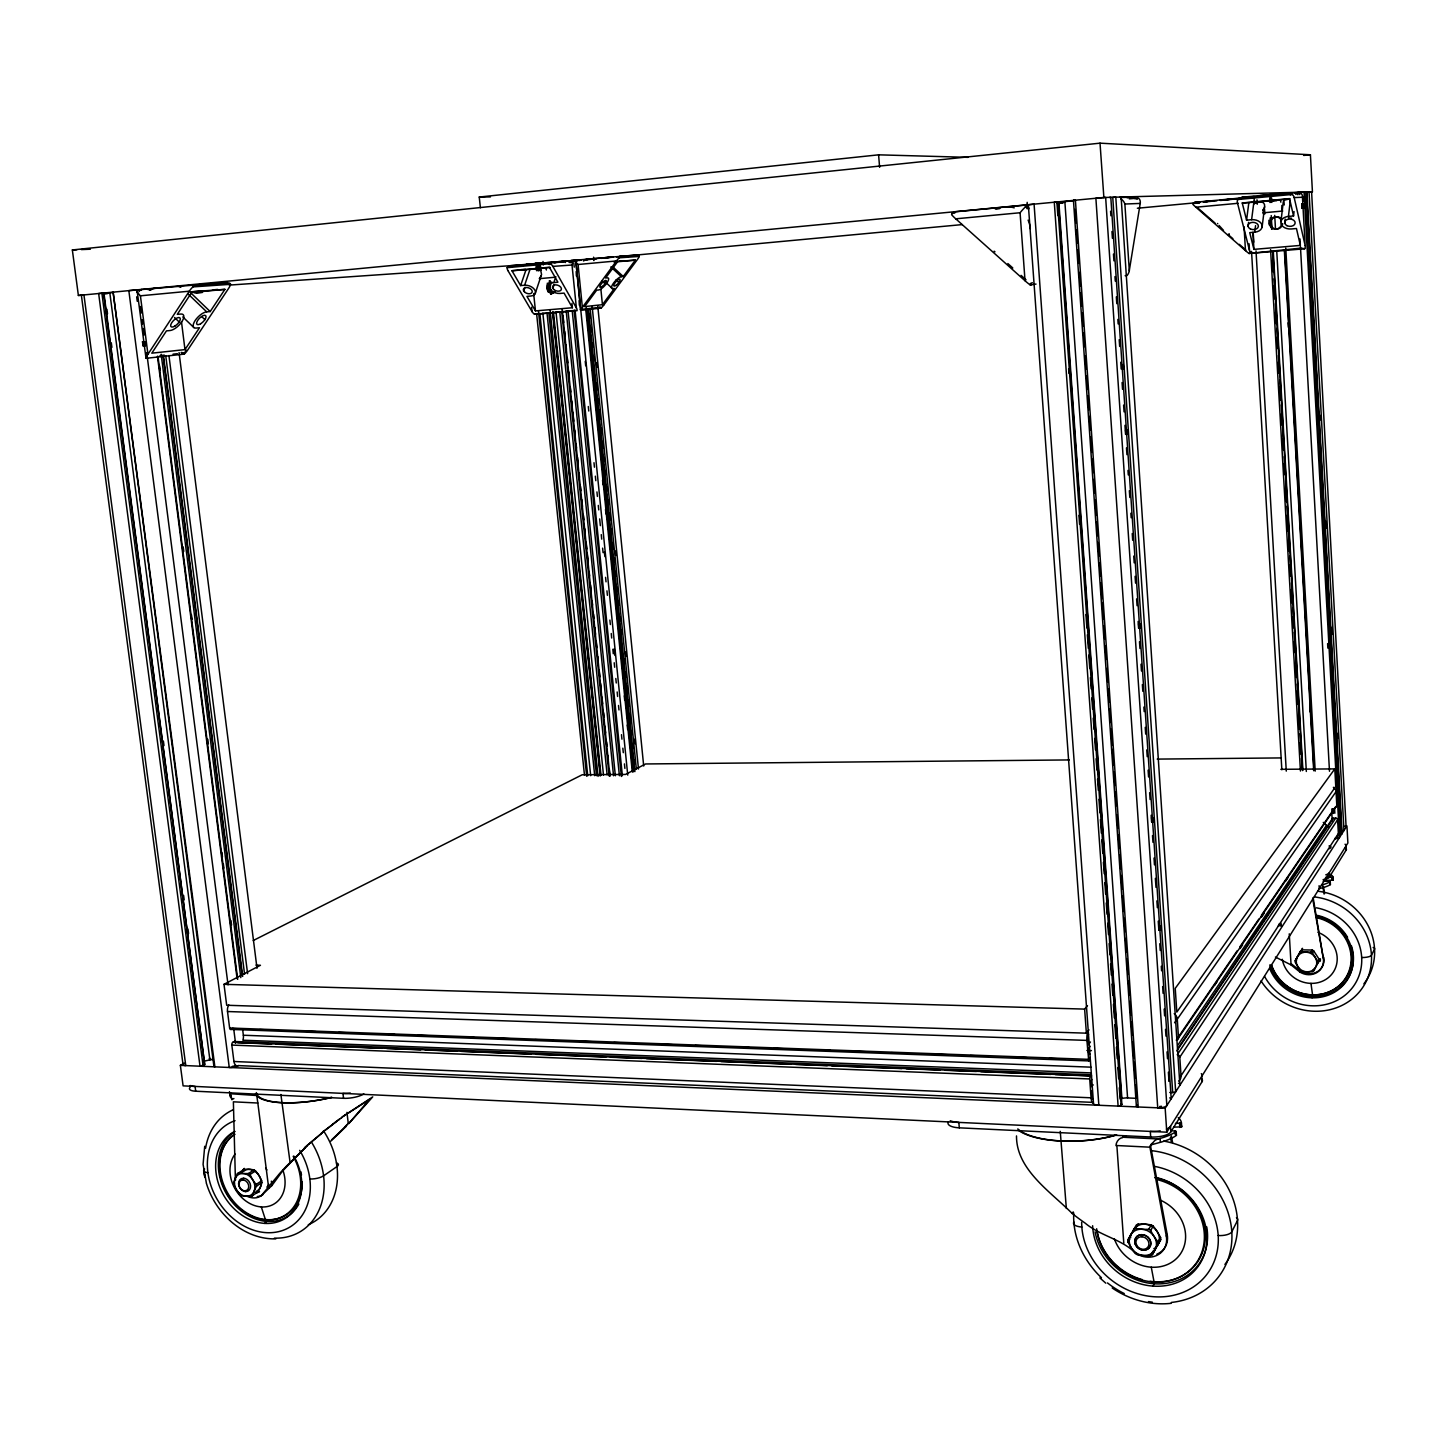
<?xml version="1.0" encoding="UTF-8"?>
<svg xmlns="http://www.w3.org/2000/svg" width="1447" height="1447" viewBox="0 0 1447 1447"><rect width="100%" height="100%" fill="white"/><g stroke="black" fill="none" stroke-linecap="round" stroke-linejoin="round"><path stroke-width="1.5" d="M1179.757 1122.691A48.529 17.02 -2.4 0 1 1181.693 1126.779L1181.439 1122.944A48.547 16.948 -2.4 0 0 1178.22 1117.59M1120.756 1103.591L1121.877 1104.332L1058.39 201.929L1057.486 201.947L1121.172 1105.363L1118.115 1106.105L1054.284 202.218L1057.377 201.947M1290.001 198.872L1283.869 200.211L1284.231 204.968M1293.546 215.947L1289.53 198.601L1242.249 202.996L1246.572 220.161L1251.619 219.709A8.989 6.276 3.8 0 1 1262.037 225.171A8.989 6.276 3.8 0 1 1254.73 232.189L1249.72 232.641L1253.934 249.372L1300.347 245.411L1296.458 228.517L1291.375 228.97A9.08 6.331 2.8 0 1 1280.975 223.471A9.08 6.331 2.8 0 1 1288.445 216.399L1293.546 215.947L1294.052 211.551M1288.445 216.399L1290.236 201.024M1280.957 221.518L1283.29 201.748M1284.737 223.164L1285.207 219.076M1141.99 1236.751L1142.244 1234.707M1262.091 227.143L1264.624 206.776C1265.257 200.88 1259.523 201.477 1254.332 202.182M1254.73 232.189L1255.562 225.642M1248.056 226.419L1248.58 222.368M1251.619 219.709L1253.844 202.236L1242.249 202.996M1246.572 220.161L1248.833 202.689M1125.151 275.69L1127.05 275.509A12.734 8.791 -19.5 0 0 1129.257 270.824L1140.218 203.43A12.517 8.429 -19.3 0 0 1139.458 199.18A6.946 6.656 -73.2 0 0 1138.029 198.04L1129.275 198.872M1264.606 206.867L1263.104 210.412M204.714 1146.295L203.086 1164.347L206.378 1183.176M1181.421 1123.035L1175.434 1123.397M246.316 1195.783A18.305 14.579 59.1 0 0 261.31 1195.656L271.909 1185.545L281.948 1171.817A90.835 8.989 -41 0 1 288.496 1164.799L305.172 1147.742M1137.179 1104.857L1136.311 1106.34L1138.228 1106.991L1075.41 200.192L1073.475 200.41L1074.506 200.283M535.119 293.777L541.558 274.496L539.84 265.995M553.857 282.581L557.909 282.219L549.39 267.243L511.931 270.716L520.631 285.584L524.628 285.222A7.995 4.992 20.1 0 1 534.829 289.997A7.995 4.992 20.1 0 1 530.94 296.02L526.943 296.382L535.462 310.906L572.397 307.741L564.077 293.108L560.043 293.452A8.031 5.046 19.7 0 1 549.86 288.658A8.031 5.046 19.7 0 1 553.857 282.581L555.829 276.594M552.844 288.405L554.074 284.697M243.15 1179.956L243.729 1178.22M261.31 1195.656L279.705 1173.427A97.003 9.586 -41 0 1 286.524 1166.101L305.805 1147.145M520.631 285.584L526.039 269.685L536.041 268.925L540.31 270.354M524.628 285.222L530.018 269.323M523.724 290.992L524.972 287.302M541.323 275.455L539.297 278.674L553.731 277.354M1091.743 1090.712L1091.979 1096.537A3.78 0.959 -88.9 0 0 1093.172 1098.834M1091.038 1081.09L1091.581 1086.607L1092.991 1085.105A7.561 1.917 -89 0 0 1093.172 1084.834M1016.499 1135.913C1016.228 1169.538 1050.54 1191.659 1072.173 1213.472A108.688 46.72 41.4 0 0 1085.069 1223.059C1100.389 1236.009 1121.515 1239.03 1135.624 1253.138A21.795 18.992 37.4 0 0 1157.926 1254.838A21.795 18.992 37.4 0 0 1166.3 1236.1L1167.204 1234.508L1150.492 1145.698A14.289 12.643 37.1 0 1 1151.414 1144.143M1151.957 1143.437L1151.143 1144.722L1154.652 1140.688A11.685 9.333 -67.5 0 1 1158.179 1138.97L1160.114 1138.427A48.547 16.948 -2.4 0 0 1176.176 1131.464L1171.021 1130.487M1312.067 997.815L1312.646 996.422M1181.693 1126.869L1173.68 1127.141M1153.096 1286.112L1154.163 1283.742M1132.042 1232.41L1136.311 1225.048A15.808 13.783 37.4 0 1 1138.102 1224.126A28.126 11.033 -2 0 1 1144.884 1224.18A28.126 11.033 -2 0 1 1151.269 1224.94A15.808 13.783 37.4 0 1 1153.205 1226.097A28.976 11.033 62.5 0 1 1157.112 1231.451A28.976 11.033 62.5 0 1 1160.566 1237.529A15.808 13.783 37.4 0 1 1160.729 1239.609L1152.337 1254.676A15.881 13.837 37.5 0 1 1150.528 1255.598A27.656 10.943 -1.9 0 1 1143.709 1255.526A27.656 10.943 -1.9 0 1 1137.342 1254.712A15.881 13.837 37.5 0 1 1135.389 1253.554A28.379 10.907 62.5 0 1 1131.5 1248.2A28.379 10.907 62.5 0 1 1128.045 1242.123A15.881 13.837 37.5 0 1 1127.882 1240.043L1131.861 1232.754M1295.192 960.79L1300.889 950.607A11.648 10.672 30.4 0 1 1302.246 949.847L1312.212 950.046A11.648 10.672 30.4 0 1 1313.659 950.842L1319.121 959.234A11.648 10.672 30.4 0 1 1319.212 960.79L1313.514 971.009A11.666 10.69 30.4 0 1 1312.158 971.751A20.656 5.897 -1.6 0 1 1307.057 971.841A20.656 5.897 -1.6 0 1 1302.191 971.534A11.666 10.69 30.4 0 1 1300.744 970.72A20.656 6.041 59.6 0 1 1297.887 966.741A20.656 6.041 59.7 0 1 1295.282 962.345A11.666 10.69 30.4 0 1 1295.192 960.79L1300.889 950.607M1149.822 1146.675L1166.3 1236.1M1152.337 1254.676L1155.231 1249.394M1160.729 1239.609L1157.817 1244.872M1130.957 1234.852L1131.771 1233.369M1127.882 1240.043L1130.74 1235.232M1275.404 957.046L1291.068 964.914L1299.949 972.077A16.044 14.705 30.4 0 0 1316.788 972.619A16.044 14.705 30.4 0 0 1323.3 958.24L1313.153 897.719M1158.197 1244.058A15.881 13.837 37.5 0 0 1158.052 1241.96L1160.584 1237.529M1319.212 960.79L1318.036 962.834A11.666 10.69 30.4 0 0 1317.964 961.26L1319.121 959.234M1150.528 1255.598L1153.078 1251.112A15.808 13.783 37.4 0 0 1154.869 1250.208M1313.514 971.009L1314.69 968.947A11.648 10.672 30.4 0 1 1313.333 969.689M1158.052 1241.96A28.506 10.708 62.3 0 1 1154.145 1236.588A28.506 10.708 62.3 0 1 1150.672 1230.475L1153.205 1226.097M1317.964 961.26A20.728 5.915 59.6 0 1 1315.106 957.263A20.728 5.915 59.6 0 1 1312.483 952.868L1313.659 950.842M1133.688 1229.425A15.881 13.837 37.5 0 1 1135.479 1228.503A27.692 10.69 -2 0 0 1141.882 1229.263A27.692 10.69 -2 0 0 1148.719 1229.299L1151.269 1224.94M1299.695 952.614A11.666 10.69 30.4 0 1 1301.052 951.855A20.674 5.752 -1.7 0 0 1305.918 952.144A20.674 5.752 -1.7 0 0 1311.018 952.054L1312.212 950.046M1299.949 972.077L1300.455 971.19L1291.827 964.227M1135.479 1228.503L1138.102 1224.126M1301.052 951.855L1302.246 949.847M1128.027 1242.123L1129.8 1239.175M193.681 285.33L193.464 285.674A6.294 3.599 81.4 0 0 192.903 286.886A11.196 4.757 -44.9 0 0 189.322 291.173L147.938 354.28A11.088 4.612 -44.1 0 0 146.02 358.331L137.158 290.901A8.935 8.103 37.1 0 1 141.064 289.744L141.462 289.545A3.455 2.84 78.7 0 0 139.238 291.498M948.418 1121.841A16.17 5.607 -4 0 0 959.289 1127.828L1150.691 1136.998A16.767 5.897 -2.2 0 0 1170.858 1131.861L1202.095 1081.632L1201.752 1076.333A15.935 5.245 -2.1 0 0 1201.317 1073.638M1323.083 879.649A12.444 3.129 -2 0 0 1329.268 877.208L1346.289 849.859L1346.072 845.862A11.974 2.858 -2.1 0 0 1345.023 844.234M1166.788 1132.187L1347.881 842.986L1346.94 825.93L1165.161 1108.149L1166.788 1132.187L183.1 1085.865L180.369 1065.354L184.312 1063.147M1150.492 1145.698L1149.569 1147.164L1116.867 1145.536L1123.794 1243.154M1178.708 1081.126A7.524 6.747 36.9 0 0 1181.023 1075.754L1338.366 833.581L1337.607 819.816A1.827 1.718 27.2 0 0 1335.708 818.08L1332.434 818.586L1177.532 1048.985M1055.388 1074.578L1091.526 1075.989L1091.128 1074.651L1089.663 1078.268L1091.056 1097.803A7.579 1.917 -88.9 0 0 1093.426 1102.397A7.506 2.55 -2.8 0 0 1098.852 1105.273L1034.08 204.154L1028.329 204.787L1093.426 1102.397L238.429 1065.589A6.674 1.881 -9.3 0 1 229.259 1067.488L128.837 290.63L138.623 289.816M184.981 349.613L199.469 327.745L195.978 328.071A10.654 4.413 -44.8 0 1 195.146 320.529A10.654 4.413 -44.8 0 1 206.704 311.847L210.195 311.557L224.9 289.364L192.162 291.697L177.294 314.343L180.911 314.035A10.834 4.558 -44.5 0 1 181.834 321.722A10.834 4.558 -44.5 0 1 170.077 330.531L166.459 330.875L151.808 353.177L184.981 349.613L181.472 321.704M1181.023 1075.754L1179.793 1057.178L1337.607 819.816M1072.173 1213.472L1073.222 1211.899M1335.708 818.08L1177.225 1054.754A2.514 2.261 36.8 0 1 1179.793 1057.178M1176.827 1050.92L1333.537 818.08M1177.641 1045.439L1326.501 825.351L1323.263 822.384M1214.485 985.461L1217.017 981.753M1261.314 916.711L1263.846 912.985M1285.352 881.404L1287.884 877.678M1240.097 948.581L1242.629 944.873M1261.549 917.036L1264.081 913.328M1177.514 1038.277L1237.239 950.715M1239.79 946.989L1258.854 919.044M1261.386 915.318L1335.111 807.263A1.827 1.718 27 0 0 1336.811 805.509L1336.051 791.69A5.499 5.173 27.1 0 0 1333.356 787.313M1176.248 1040.14A2.514 2.261 36.9 0 0 1178.509 1037.861L1336.811 805.509M1121.172 1105.363L1121.877 1104.332M1174.566 1022.776L1177.134 1019.086M1178.509 1037.861L1177.279 1019.194L1336.051 791.69M1334.803 768.9L1175.235 988.373L1176.809 1012.086L1335.762 786.445L1334.803 768.9L1280.794 769.316M603.779 305.028A7.977 2.424 -47.6 0 1 601.156 308.084L580.573 310.345A8.085 2.478 -47.5 0 1 582.381 307.343L616.476 260.948A8.157 2.532 -48 0 1 619.189 257.801A4.576 1.917 84.1 0 1 619.479 256.933L638.869 255.631A4.504 1.863 84.2 0 1 639.303 256.426A8.067 2.46 -48.1 0 1 637.458 259.465L603.797 305.028M612.515 288.658A7.814 2.388 -47.8 0 1 613.618 282.961A7.814 2.388 -47.8 0 1 621.36 276.666L623.241 276.504L635.342 260.116L617.851 261.364L605.624 278.005L607.541 277.842A7.904 2.442 -47.8 0 1 606.474 283.612A7.904 2.442 -47.8 0 1 598.624 289.979L596.67 290.16L584.588 306.601L602.422 304.684L614.396 288.478L612.515 288.658L605.027 281.713M1091.074 1081.036L1091.78 1079.462M570.353 262.667L572.035 261.997A7.995 5.101 -29.2 0 1 572.017 265.018L576.376 307.904A8.157 5.101 19.2 0 1 577.046 310.689L534.522 314.288A8.139 5.046 19.7 0 1 532.098 311.684L507.915 270.571M1088.253 1030.807A7.579 1.935 -89.2 0 0 1086.896 1040.393L1088.759 1061.013L1090.188 1057.54M1090.188 1046.253C1088.108 1047.465 1087.8 1055.026 1089.935 1054.031M1088.433 1044.589L1090.459 1041.985M255.974 965.149L260.442 965.276L223.996 984.322L226.691 1005.249L1086.371 1033.176L1088.994 1029.866M1086.371 1033.176L1084.635 1009.102L1087.475 1005.629M331.58 1139.856L336.192 1135.497A93.784 9.442 -40.9 0 0 344.603 1127.303L348.655 1122.962M345.29 1126.562L347.171 1124.554M348.637 1123.704L369.473 1099.503L346.104 1114.407M349.541 1122.727L372.729 1096.88L345.526 1114.823M232.877 1028.365L231.14 1029.414A2.189 1.248 -85 0 1 229.621 1028.003L227.505 1011.525A6.584 3.762 -85.3 0 1 228.789 1004.869M330.567 1141.321L337.766 1134.52A100.368 10.111 -40.9 0 0 346.412 1126.092L344.603 1127.303M304.376 1147.923L307.09 1145.952M305.064 1147.308L321.361 1133.58M306.438 1146.042L322.753 1132.422M1299.062 194.64L1300.69 193.193L1301.757 194.187A9.405 6.367 -16.2 0 1 1302.463 197.28L1305.158 245.556L1294.179 197.588A9.424 6.638 2.7 0 0 1292.298 194.423A5.282 5.101 -55 0 0 1291.212 193.572L1238.668 198.474A5.227 5.046 -60.9 0 0 1237.728 199.523A9.333 6.584 3.8 0 0 1237.456 202.851L1249.466 250.313A9.152 6.313 3.8 0 0 1251.348 253.315L1304.742 248.757A9.225 6.367 2.8 0 0 1305.122 245.556M204.714 1064.63L103.931 293.126L98.649 293.524L200.012 1066.204L204.714 1064.63L103.569 293.126M1026.285 206.125L1024.44 207.843A13.113 2.605 -49 0 0 1020.099 212.745L955.744 218.823A12.697 2.587 39.1 0 1 951.62 214.699A7.126 2.116 85.4 0 1 951.963 213.378M264.53 1223.402L266.809 1221.431M320.89 1133.562L323.441 1131.843M322.374 1132.35L333.443 1123.903M323.115 1131.735L335.288 1122.492M1151.505 1144.74L1160.385 1142.316A48.529 17.02 -2.4 0 0 1176.447 1135.352L1175.561 1134.575M1329.992 874.241A36.32 9.17 -2.1 0 1 1333.085 877.045L1333.103 880.12L1324.475 880.463M1333.013 877.189L1327.622 877.388M333.208 1123.758L335.885 1122.022M335.161 1122.257L337.115 1121.099M335.813 1121.769L338.96 1119.707M337.115 1120.774L339.557 1119.255M339.068 1119.309L340.172 1118.784M340.769 1118.332L342.939 1116.415M341.383 1117.898L343.59 1115.944M343.771 1116.125L344.856 1115.022M344.35 1115.691L345.489 1114.552M1319.103 885.691L1319.266 888.603A36.32 9.207 -2.1 0 0 1330.39 884.605L1329.287 881.295L1323.173 881.241M244.163 1169.321L237.417 1173.716A24.708 7.542 -55.5 0 0 235.119 1178.636A24.708 7.542 -55.5 0 0 233.763 1182.959A13.33 10.599 59.1 0 0 233.98 1184.767A23.731 15.935 59.4 0 0 236.603 1190.013A23.731 15.935 59.3 0 0 240.13 1194.625A13.33 10.599 59.1 0 0 241.631 1195.638A24.418 8.013 -10 0 0 246.099 1196.253A24.418 8.013 -10 0 0 251.489 1196.271L258.181 1191.822A25.178 7.542 -55.5 0 0 260.478 1186.902A25.178 7.542 -55.5 0 0 261.871 1182.597A13.276 10.581 59.1 0 0 261.654 1180.788A24.147 16.279 59.4 0 0 259.031 1175.561A24.147 16.279 59.4 0 0 255.504 1170.93A13.276 10.581 59.1 0 0 254.003 1169.936A24.852 8.013 -10.1 0 0 249.535 1169.339A24.852 8.013 -10.1 0 0 244.163 1169.339A13.276 10.581 59.1 0 0 242.897 1170.135M252.773 1195.457A24.762 7.362 -55.7 0 1 254.147 1191.152A24.762 7.362 -55.7 0 1 256.463 1186.214A13.33 10.599 59.1 0 0 256.228 1184.406L261.654 1180.788M256.463 1186.214L261.889 1182.579M286.524 1166.101L288.496 1164.799M237.417 1173.716A13.33 10.599 59.1 0 1 238.683 1172.902A24.454 7.814 -9.9 0 0 243.15 1173.499A24.454 7.814 -9.9 0 0 248.54 1173.499A13.33 10.599 59.1 0 1 250.06 1174.494L255.504 1170.912M1154.019 1281.662L1151.269 1267.192M248.54 1173.517L254.003 1169.936M232.605 1028.582L237.127 1028.745M233.926 1098.526L231.882 1099.575L229.983 1093.697A42.994 12.553 -9.2 0 1 229.458 1091.653M238.429 1065.589A6.584 3.726 -84.5 0 1 233.944 1061.501L231.827 1045.078A2.207 1.248 -84.7 0 1 232.786 1042.31L234.649 1041.388L235.463 1042.582M253.225 940.532L582.219 774.76L625.538 774.434L645.561 763.962L1069.315 759.928M1336.124 837.849L1337.1 836.475M1199.328 203.123L1192.997 203.394A5.01 1.049 86.4 0 0 1192.853 204.316A8.917 1.284 39.9 0 0 1195.909 207.21L1245.469 250.62A8.971 1.302 40.1 0 0 1248.996 253.478L1301.088 248.106L1304.742 248.757M1337.571 835.661L1338.24 834.72M1121.118 197.045L1119.978 197.208M1312.556 994.867L1310.964 983.381M1253.03 253.098L1251.366 253.315M183.064 1064.811L81.376 295.206L83.944 294.935L185.759 1065.589A6.656 1.845 -9.5 0 1 183.552 1063.635M266.574 1219.64L265.506 1219.875L261.31 1206.925M204.081 1061.121L209.905 1059.928A6.638 1.845 -9.4 0 1 213.396 1059.475M551.416 262.63L562.015 261.817M1058.354 201.947L1057.07 202.074M148.86 289.183L149.783 289.074M955.744 218.823L1025.037 280.772A12.752 2.623 39.6 0 0 1030.101 284.86L1036.034 284.082M1254.006 197.118L1255.327 196.973M587.464 259.465L585.529 259.574M1062.858 202.254L1061.501 202.598L1062.84 202.598M554.997 262.649L556.697 262.269M1062.677 202.273L1057.088 203.032M541.956 263.535C540.129 263.3 545.049 263.245 540.237 263.643M590.882 259.266L589.924 259.357M1281.499 194.169L1282.548 194.061M145.912 358.331L184.294 354.099A10.889 4.468 -44.4 0 0 187.73 349.975L228.59 288.405A10.997 4.594 -45.2 0 0 230.579 284.299M1253.283 196.991L1248.327 197.317L1254.169 196.846M159.948 355.6L164.307 355.112M173.043 354.171L177.402 353.683M598.136 307.542L580.518 309.477L576.033 262.721A2.532 2.243 82.6 0 1 578.004 259.99L636.951 254.943M554.744 262.54L553.731 262.63M1270.412 195.598L1266.089 196.069M480.404 207.771L479.246 197.045L878.6 154.829L967.953 157.343M557.963 262.269L564.095 261.491M571.945 260.641L567.785 261.093L572.343 260.804L571.149 260.966M1300.654 192.56L1304.036 192.107L1339.488 837.506A5.481 1.284 -2.1 0 1 1334.749 838.754M1310.186 192.089L1311.597 191.908L1346.126 827.196A5.39 1.248 -2.1 0 0 1344.788 826.201M72.35 249.951L1100.027 143.163L1310.421 154.775L1312.429 191.89L1103.681 197.497L78.373 295.459L72.35 249.951L76.854 249.77M104.889 293.596L107.838 293.325M1273.812 194.621L1276.272 194.332L1272.257 194.64M1268.368 195.381L1269.743 195.309L1261.386 196.069M1285.641 193.97L1283.399 194.187M1303.675 155.444L1310.421 154.775M1109.27 197.497L1110.808 197.317L1171.202 1098.779L1169.737 1097.857M1031.747 284.697L1030.101 284.86M996.042 208.296L997.218 208.187M1059.095 202.996L1057.377 202.996M536.982 263.426L534.685 263.661L543.421 262.866M537.904 263.824L539.604 263.752M572.813 260.767L580.898 259.899M577.841 260.134L577.841 260.134A6.367 5.571 57.9 0 0 575.164 260.912L575.562 261.69A8.085 2.442 36.9 0 0 578.077 264.512L582.363 307.343M610.091 257.277L612.153 257.06L601.391 258L606.781 257.584M1250.081 253.37L1248.978 253.478M141.046 289.581L226.654 282.328M954.333 211.877L1024.783 205.167A4.015 3.816 -82.3 0 1 1028.871 208.802L1028.654 208.802M1073.692 200.789L1058.86 202.164L1121.895 1098.472A7.524 2.55 -2.6 0 1 1127.575 1097.947L1135.985 1098.309M178.759 286.307L181.834 286.036M193.771 285.457L198.149 285.041M209.11 283.992L220.071 282.943M995.319 209.019L999.75 208.603M1057.124 203.249L1063.69 202.616M1127.104 197.787L1133.779 197.136L1121.081 197.497M543.367 262.956L526.401 264.258M557.24 261.889L558.56 261.817M574.857 260.333L571.601 260.569M576.702 260.569L577.697 260.514M591.19 259.266L593.559 259.013L583.467 259.773M609.784 257.313L607.179 257.548M1268.621 195.11L1263.737 195.472L1266.143 195.327M1223.674 199.813C1209.981 201.26 1240.821 198.167 1226.947 199.632M600.053 308.175L601.156 308.066M182.684 354.262L184.294 354.099M997.815 208.115L999.696 207.952M137.158 290.901L137.555 292.204A11.612 4.504 32.6 0 0 140.431 295.803L189.304 291.191M193.663 291.697L202.399 290.865M213.306 289.852L217.665 289.436M224.9 289.364L190.479 292.601L210.195 311.557M196.105 292.927L202.562 292.33L194.205 292.837M510.52 265.687L568.454 260.804A6.367 5.969 46.3 0 1 571.456 261.401M1288.336 192.885L1241.743 197.244L1252.704 197.461M1298.194 192.632L1290.163 192.831M543.728 263.173L526.798 264.566A15.139 6.873 83.7 0 1 528.879 265.09M546.839 262.685L574.821 260.333M1241.707 197.932L1194.462 202.345L1200.069 202.128M1254.169 196.521L1249.683 196.937A16.966 3.201 86.7 0 1 1250.678 197.66M1258.655 196.105L1269.869 195.056M1274.355 194.64L1285.931 193.808M1296.982 192.668L1301.558 192.397L1294.54 192.74A17.093 2.93 86.8 0 1 1295.915 194.404M562.557 261.563L550.963 262.63M572.487 260.786L577.009 260.171M578.999 260.062L580.772 259.899L572.596 260.822M622.12 256.047L619.877 256.246L626.479 255.757M1226.513 199.668L1225.193 199.795M554.744 262.649L563.588 261.817M571.692 261.093L580.681 260.225L579.107 260.388M585.167 259.827L596.381 258.778M600.867 258.362L612.949 257.186M616.585 256.897L962.273 224.592M1137.36 208.241L1200.196 202.363M1204.7 201.947L1216.927 200.753M1220.4 200.482L1232.229 199.324M1236.118 199.017L1240.983 198.51M1251.836 197.552L1256.322 197.136M507.951 270.571A8.302 5.227 20.6 0 1 507.155 267.695L550.385 263.661A8.338 5.282 20.1 0 1 552.863 266.393L576.376 307.904M1237.728 199.523L1292.28 194.441M537.868 268.455L535.119 268.744L540.527 268.31M543.222 268.075L546.025 267.767L538.591 268.4M1268.947 200.681L1264.135 201.187L1270.303 200.663M1271.66 200.536L1276.598 200.048L1270.321 200.554M534.522 314.288L575.707 310.49M1264.714 195.761L1266.288 195.634M1267.644 195.454L1269.525 195.019M1283.344 194.043L1281.662 194.187M1297.959 192.614L1299.044 192.523M1252.541 197.045L1251.944 197.154A7.145 4.395 -77.1 0 0 1250.136 197.932M1279.257 194.621L1284.737 194.169L1280.486 194.621M560.55 261.798L561.78 261.979M1269.399 200.645L1271.226 200.59M578.058 264.512L616.476 260.948M1195.891 207.21L1238.198 203.285M533.726 268.979L550.276 267.46M613.618 261.762L617.851 261.364M619.642 261.111L624.109 260.695M1258.076 201.857L1286.709 199.198M616.585 261.853L635.342 260.116M1268.983 201.422L1276.67 200.717M1253.952 203.159L1257.66 202.815L1255.526 202.906M181.779 354.28L183.407 354.117A10.834 6.475 -34.6 0 0 186.211 350.029M113.499 292.475L102.936 293.434M1298.737 192.578L1301.703 192.288M561.255 261.744L565.072 261.202M563.136 261.654L564.276 261.256M542.498 268.129L541.323 268.238M1263.014 212.836L1282.747 211.027M998.973 208.278L995.988 208.549M1299.008 192.56L1301.884 192.361M571.402 260.569L569.521 260.84M1269.544 223.561L1270.575 223.471M546.767 288.098L549.01 287.899M1268.169 195.146L1265.818 195.689M571.348 260.587L572.976 260.46M579.578 260.243L581.007 260.116M148.028 289.635L152.116 289.291M181.689 286.235L178.65 286.488M535.372 264.023L542.48 263.589M574.604 260.623L573.537 260.713M1267.445 195.689L1269.562 195.526M559.971 261.925L558.307 262.034L560.098 262.124M586.397 259.538L587.428 259.411M1056.889 202.435L1063.455 202.11M1103.88 197.552L1095.885 198.239L1157.727 1107.841A7.597 2.587 -2.3 0 0 1166.843 1105.562L1105.653 197.443L1103.88 197.552L1100.027 143.163M192.144 292.222L200.844 291.589M552.881 266.393L572.035 265.018M521.065 269.612L525.442 269.305M511.931 270.716L526.039 269.685M1171.22 1303.313C1150.492 1305.7 1129.311 1299.659 1112.182 1287.975M569.322 260.84L562.431 261.22A15.23 6.71 83.9 0 1 565.488 262.522M151.447 289.563L149.638 289.671M192.903 286.886L230.561 284.317A6.168 3.455 81.6 0 0 229.747 283.232L193.464 285.674M535.679 263.39L536.837 263.3M619.189 257.801L639.303 256.426M538.429 263.68L540.871 263.499M78.373 295.459L82.877 295.152M103.153 293.759L107.657 293.452M229.331 285.095L529.891 264.349M595.495 258.814L595.278 258.832A2.496 2.207 82.8 0 0 593.74 259.773M81.376 249.589L90.383 249.21M1120.864 198.908L1122.094 199.795A12.716 8.971 7.5 0 1 1124.844 204.027L1140.218 203.43M1294.179 197.588L1302.499 197.262M1205.64 201.495L1207.974 201.404L1202.945 201.748L1205.279 201.658M1240.459 198.546L1231.885 198.854A16.93 16.351 -62.2 0 1 1237.963 199.451M1260.066 195.58L1271.786 194.495M1073.457 200.428L1136.365 1106.014M479.246 197.045L490.461 196.901M1157.22 759.096L1281.174 757.921M1341.912 830.976L1343.974 830.542L1309.047 191.981L1306.912 192.162L1341.912 830.976L1339.759 830.976M1331.692 877.425L1331.945 880.319M1329.287 881.295L1330.245 881.476M275.816 1238.885C243.403 1239.573 215.458 1213.454 206.487 1183.556M1172.685 1092.594L1175.669 1091.852L1115.8 197.172L1112.761 197.425L1172.685 1092.594L1169.755 1092.467M223.996 984.322L1084.635 1009.102M1179.468 1123.577L1179.848 1127.43M227.505 1011.525L1086.896 1040.393M1086.914 1050.45L1091.418 1050.612M229.621 1028.003L1088.271 1059.331M259.682 1029.577L277.734 1030.246M298.028 1030.987L316.079 1031.639M338.634 1032.471L356.685 1033.122M376.98 1033.863L395.031 1034.533M417.586 1035.347L435.637 1036.016M455.932 1036.757L473.983 1037.409M496.538 1038.241L514.589 1038.892M534.884 1039.633L552.935 1040.303M575.49 1041.135L593.541 1041.786M613.835 1042.527L631.887 1043.197M654.442 1044.011L672.493 1044.68M695.048 1045.494L710.839 1046.072M733.394 1046.904L749.184 1047.483M774 1048.388L789.791 1048.966M812.346 1049.78L830.397 1050.45M852.952 1051.264L868.743 1051.842M891.316 1052.674L907.106 1053.253M931.904 1054.158L947.695 1054.736M970.268 1055.568L988.301 1056.22M1010.874 1057.052L1026.665 1057.63M1049.22 1058.444L1065.01 1059.023M231.14 1029.414L1089.066 1060.922M242.535 1028.799L243.367 1035.238L1090.966 1067.163M1090.785 1072.896L242.861 1040.212A6.566 3.708 -84.9 0 0 243.367 1035.238M234.269 1041.478L1090.893 1074.741M232.786 1042.31L1090.134 1075.736M237.724 1042.672L271.602 1043.992M276.124 1044.173L382.279 1048.315M386.801 1048.496L420.679 1049.817M425.201 1049.979L456.818 1051.227M461.34 1051.39L531.356 1054.121M535.878 1054.302L605.895 1057.034M610.417 1057.214L642.034 1058.444M646.556 1058.625L716.572 1061.356M721.094 1061.537L791.111 1064.268M795.633 1064.431L827.25 1065.679M831.772 1065.842L901.788 1068.573M906.31 1068.754L940.188 1070.075M944.71 1070.255L976.327 1071.485M980.849 1071.666L1050.866 1074.398M231.827 1045.078L1089.7 1078.956M233.944 1061.501L1091.056 1097.803M180.369 1065.354L1165.161 1108.149M190.136 1087.276A14.705 4.214 -9.6 0 0 195.707 1091.219L343.554 1098.309A14.904 4.486 -8.8 0 0 363.866 1093.914M229.983 1093.697L256.806 1095.524A57.554 17.038 -9 0 1 257.041 1094.185M1158.179 1138.952L1122.619 1137.233A64.048 22.284 -2.9 0 0 1126.055 1135.841M1121.118 197.027L1179.902 1085.268A7.434 2.478 -2.2 0 0 1178.455 1083.242M1219.043 225.443L1223.511 230.38M575.074 310.237L622.373 775.701M244.561 1190.845L245.465 1191.604M1197.429 207.663L1215.064 223.091M1232.88 238.701L1228.051 234.468L1229.028 234.378A8.7 1.248 40 0 0 1229.154 233.763M1239.319 244.344L1245.758 249.987M1099.865 1277.9L1105.797 1283.182M1007.854 263.553L1012.81 267.984M1021.076 275.364L1026.013 279.796M612.732 266.791L623.241 276.504M610.851 266.935L621.36 276.666M616.06 279.922L618.846 282.491M602.223 281.134L605.045 283.739M1279.673 923.62L1281.825 925.628M1278.859 924.199L1280.921 926.134M188.472 294.32L206.704 311.847M201.838 316.73L204.895 319.66M182.81 316.911L193.916 327.619M174.526 317.49L179.175 321.976M1297.127 192.795L1297.543 194.658M1088.271 1044.499L1087.837 1039.181A3.78 0.977 -89.2 0 1 1088.524 1034.406M231.882 1099.575L230.977 1095.922A10.057 1.176 80.5 0 0 230.308 1094.258M1171.328 1135.805L1172.558 1142.443M1170.442 1137.215L1171.274 1141.647M1323.462 886.83L1324.62 893.324M1322.594 885.437L1324.132 894.101M1312.646 898.515L1323.3 958.24M203.81 1171.22L204.877 1177.406L203.665 1170.388M257.819 1102.958L256.824 1095.958M101.905 293.253L203.068 1065.571M195.707 1091.219L195.074 1086.426A14.723 4.178 -9.6 0 1 190.19 1085.503M109.809 292.782L209.905 1059.928M106.933 309.296L107.512 313.782M111.31 342.867L111.907 347.334M163.402 741.099L163.999 745.585M183.606 895.476L184.185 899.944M187.983 929.028L188.58 933.514M163.511 356.016L242.68 976.436M163.095 356.034L242.21 975.893M268.708 1188.132L257.837 1103.03L233.383 1101.818L235.355 1177.587A18.305 14.579 59.1 0 0 235.59 1180.101M161.16 354.208L240.799 977.629M183.19 546.894L183.769 551.361M207.807 739.308L208.368 743.776M230.977 920.527L231.556 925.013M159.622 365.892L160.183 370.378M191.456 614.758L192.035 619.244M221.861 852.41L222.422 856.895M223.29 863.606L223.869 868.091M157.976 356.324L237.706 979.33M157.452 356.324L237.091 978.642M140.413 295.803L147.938 354.28M146.708 352.598L228.047 984.864M233.817 1029.703L235.535 1043.16M140.359 306.475L141.209 313.058M142.059 319.66L142.62 324.056M143.181 328.451L144.031 335.053M144.881 341.637L145.442 346.032M146.292 352.634L146.871 357.029M142.638 341.709L143.217 346.177L142.439 341.637M136.669 296.816L137.248 301.283M290.051 1162.176L280.881 1094.475M179.066 352.562L257.005 968.26M168.937 355.528L247.6 973.668M271.349 1181.15L271.909 1185.545M165.754 355.835L244.579 974.247M346.936 1112.363L348.275 1123.36M343.554 1098.309L342.957 1093.389A14.904 4.468 -8.8 0 0 350.319 1093.028M531.592 307.216L532.062 311.684M559.772 311.738L607.125 774.742M556.028 312.082L603.489 775.067M550.222 280.736L550.674 285.24M551.144 289.726L551.596 294.229M553.459 312.208L601.011 775.375M549.86 283.051L551.018 294.284M552.863 312.245L600.415 775.104M549.317 280.736L550.692 294.193M552.537 312.118L600.198 776.044M547.328 283.178L548.25 292.149M550.095 310.074L598.063 776.406M548.811 312.624L596.49 775.664M543.005 261.473L543.348 264.891M546.984 312.787L594.699 775.682M540.455 265.886L540.925 270.372M539.152 266.013L539.604 270.499M538.664 265.922L539.116 270.408M538.266 266.049L538.953 270.553M537.995 265.977L538.465 270.462M542.86 313.131L590.683 775.701M536.113 266.23L536.584 270.716M539.858 313.384L587.735 775.737M538.501 311.268L586.686 776.261M536.602 313.637L584.479 775.23M533.654 293.542L535.462 310.906M594.554 383.292L595.006 387.778M597.484 412.431L597.937 416.917M600.415 441.57L600.867 446.056M624.977 685.86L625.43 690.346M627.908 714.999L628.36 719.485M586.27 306.999L633.044 772.101M585.728 309.296L632.267 771.776M602.567 480.259L603.019 484.745M605.515 509.453L605.967 513.938M624.272 695.88L624.724 700.366M627.22 725.074L627.672 729.577M575.761 260.207L627.745 775.122M576.177 271.53L576.394 276.051M579.126 300.723L579.343 305.227M585.239 361.334L585.691 365.82M604.285 552.121L604.973 556.661M614.27 648.69L614.939 655.437M573.772 262.667L574.224 267.152M588.314 406.517L588.766 411.02M593.994 462.714L594.446 467.2M595.35 476.19L595.802 480.693M596.942 491.926L597.394 496.43M598.298 505.419L598.751 509.905M599.673 518.894L600.342 525.641M601.265 534.63L601.717 539.134M602.621 548.124L603.073 552.627M605.57 577.335L606.022 581.839M606.944 590.828L607.396 595.332M609.892 620.058L610.345 624.543M611.249 633.533L611.701 638.037M612.841 649.269L613.293 653.773M614.215 662.762L614.668 667.248M615.807 678.498L616.259 682.984M617.164 691.973L617.616 696.477M618.52 705.467L618.972 709.952M621.487 734.678L621.939 739.182M622.843 748.171L623.295 752.675M624.435 763.907L624.887 768.393M574.097 310.092L621.378 776.46M571.945 303.364L572.397 307.741M572.18 310.436L619.406 775.719M568.038 310.779L615.355 775.755M566.193 310.942L613.546 775.755M563.028 315.735L563.715 322.464M564.637 331.435L565.09 335.921M565.994 344.892L566.464 349.378M567.369 358.35L567.839 362.835M568.743 371.807L569.431 378.535M570.353 387.507L570.805 391.992M571.728 400.964L572.18 405.449M572.867 412.178L573.79 421.149M574.712 430.121L575.164 434.606M576.087 443.578L576.539 448.064M577.462 457.035L578.149 463.763M579.053 472.735L579.505 477.221M580.428 486.192L580.88 490.678M581.803 499.649L582.49 506.378M583.412 515.349L583.865 519.835M584.787 528.806L585.239 533.292M586.162 542.281L586.849 549.01M587.301 553.496L588.224 562.467M589.128 571.438L589.598 575.924M590.503 584.895L591.19 591.624M592.112 600.595L592.565 605.081M593.487 614.053L593.939 618.538M594.862 627.51L595.549 634.238M596.236 640.967L596.924 647.695M597.828 656.667L598.298 661.152M599.203 670.124L599.89 676.852M600.577 683.581L601.265 690.309M601.952 697.038L602.639 703.767M603.562 712.738L604.014 717.224M604.936 726.195L605.624 732.924M606.528 741.895L606.998 746.381M607.903 755.352L608.373 759.838M609.277 768.809L609.965 775.556M562.196 309.043L609.91 776.316M561.689 311.34L609.151 775.972M600.939 289.653L602.422 304.684M593.577 257.186L593.921 260.587M597.774 306.149L643.698 766.042M592.167 306.565L638.489 769.008M596.851 362.654L597.304 367.14M615.735 550.963L616.187 555.449M625.846 651.837L626.298 656.323M634.618 739.272L635.07 743.74M590.195 309.007L636.391 769.37M628.378 700.041L628.812 704.526M589.273 313.565L589.725 318.051M590.629 327.022L591.19 331.634M592.203 342.704L592.655 347.19M593.559 356.161L594.012 360.647M596.254 383.057L596.924 389.786M597.828 398.757L598.28 403.243M598.949 409.971L599.854 418.925M600.758 427.896L601.337 432.599M602.115 441.353L602.784 448.064M603.688 457.035L604.141 461.521M605.045 470.492L605.479 474.978M606.619 486.174L607.071 490.66M607.957 499.631L608.409 504.117M609.44 513.378L609.983 519.799M610.887 528.77L611.466 533.581M612.37 542.553L612.913 548.956M613.817 557.909L614.27 562.395M615.174 571.366L615.753 576.213M616.748 587.048L617.2 591.534M618.086 600.505L618.683 605.371M619.678 616.205L620.112 620.691M621.016 629.644L621.468 634.13M623.946 658.783L624.399 663.269M625.303 672.24L625.882 677.178M626.641 685.697L627.329 692.408M628.215 701.379L628.812 706.335M629.572 714.836L630.259 721.565M631.145 730.518L631.597 735.004M632.502 743.975L632.954 748.461M634.075 759.675L634.528 764.143M599.076 412.395L599.528 416.881M588.441 309.152L634.889 771.631M587.826 309.188L634.274 771.36M959.289 1127.828L958.855 1122.402A16.17 5.571 -4 0 1 950.263 1120.72M878.6 154.829L879.613 167.346M1066.349 1208.426L1060.253 1131.355M1027.171 202.345L1027.46 206.36M1026.683 204.389L1026.99 208.694M1020.081 212.745L1025.037 280.772M1057.052 204.353L1057.847 215.621M1068.646 368.876L1068.953 373.38M1078.956 515.349L1079.589 524.375M1085.937 614.523L1086.896 628.034M1087.366 634.799L1088.325 648.328M1088.795 655.075L1089.754 668.604M1090.387 677.612L1091.183 688.881M1091.816 697.906L1092.612 709.175M1093.245 718.182L1094.041 729.451M1094.674 738.458L1095.469 749.727M1096.102 758.753L1096.898 770.021M1097.531 779.029L1098.327 790.297M1098.96 799.323L1099.919 812.834M1100.389 819.599L1101.348 833.128M1101.818 839.875L1102.777 853.404M1103.41 862.412L1104.206 873.681M1104.839 882.706L1105.635 893.975M1106.268 902.982L1107.064 914.251M1107.697 923.258L1108.492 934.527M1109.126 943.553L1109.921 954.821M1110.554 963.829L1111.35 975.097M1111.983 984.123L1112.779 995.391M1113.412 1004.399L1114.371 1017.91M1114.841 1024.675L1115.8 1038.204M1116.433 1047.212L1117.229 1058.481M1117.862 1067.506L1118.658 1078.775M1119.291 1087.782L1120.087 1099.051M1074.94 209.399L1075.881 222.91M1076.351 229.657L1077.292 243.15M1077.744 249.897L1078.684 263.408M1079.317 272.398L1080.258 285.909M1080.71 292.656L1081.651 306.167M1082.121 312.914L1083.061 326.407M1083.532 333.154L1084.454 346.665M1085.087 355.673L1086.028 369.166M1086.498 375.913L1087.421 389.424M1087.891 396.171L1088.831 409.664M1089.302 416.41L1090.242 429.922M1090.712 436.668L1091.798 452.423M1092.268 459.169L1093.208 472.681M1093.679 479.427L1094.601 492.921M1095.072 499.685L1096.175 515.421M1096.645 522.186L1097.568 535.679M1098.038 542.426L1098.978 555.937M1099.449 562.684L1100.389 576.177M1100.86 582.942L1101.945 598.678M1102.252 603.182L1103.356 618.936M1103.808 625.683L1104.748 639.194M1105.219 645.941L1106.159 659.434M1106.774 668.442L1107.715 681.935M1108.185 688.7L1109.126 702.193M1109.596 708.94L1110.518 722.451M1110.989 729.198L1112.092 744.952M1112.399 749.456L1113.485 765.21M1113.955 771.956L1114.895 785.45M1115.366 792.196L1116.306 805.708M1116.921 814.697L1117.862 828.209M1118.332 834.955L1119.273 848.467M1119.743 855.213L1120.665 868.706M1121.136 875.453L1122.076 888.964M1122.546 895.711L1123.632 911.465M1124.102 918.212L1125.043 931.723M1125.513 938.47L1126.453 951.963M1126.906 958.728L1128.009 974.464M1128.479 981.229L1129.42 994.722M1129.872 1001.469L1130.812 1014.98M1131.283 1021.727L1132.223 1035.22M1132.694 1041.985L1133.779 1057.721M1134.086 1062.225L1135.19 1077.979M1135.66 1084.725L1136.582 1098.237M1064.865 201.639L1127.575 1097.947M1123.306 364.535L1123.596 369.039M1127.683 429.922L1127.973 434.426M1140.67 623.802L1140.959 628.305M1153.657 817.682L1153.946 822.185M1160.892 925.899L1161.199 930.403M1125.585 429.94L1125.875 434.462M1138.59 623.784L1138.898 628.287M1151.595 817.609L1151.902 822.113M1158.866 925.791L1159.156 930.294M1168.995 1076.803L1169.303 1081.307M1110.591 211.244L1110.898 215.748M1111.965 231.52L1112.417 238.285M1113.466 254.057L1113.919 260.822M1114.986 276.594L1115.293 281.116M1116.342 296.888L1116.795 303.653M1117.862 319.425L1118.169 323.929M1119.218 339.701L1119.671 346.466M1120.738 362.238L1121.19 369.003M1122.094 382.533L1122.546 389.297M1123.614 405.07L1124.066 411.834M1124.97 425.346L1125.567 434.371M1126.489 447.883L1126.942 454.647M1127.991 470.42L1128.298 474.942M1129.365 490.714L1129.818 497.479M1130.867 513.251L1131.174 517.755M1132.241 533.527L1132.694 540.292M1133.743 556.064L1134.195 562.829M1135.099 576.358L1135.569 583.123M1136.619 598.895L1137.071 605.66M1138.138 621.432L1138.59 628.197M1139.494 641.708L1139.947 648.473M1141.014 664.245L1141.466 671.01M1142.37 684.54L1142.823 691.304M1143.89 707.077L1144.179 711.58M1145.246 727.353L1145.698 734.117M1146.766 749.89L1147.218 756.654M1148.122 770.184L1148.574 776.949M1149.642 792.721L1150.094 799.486M1151.143 815.258L1151.595 822.023M1152.499 835.534L1152.97 842.299M1154.019 858.071L1154.471 864.836M1155.375 878.365L1155.99 887.373M1156.895 900.902L1157.347 907.667M1158.251 921.178L1158.866 930.204M1159.771 943.715L1160.223 950.48M1161.29 966.252L1161.579 970.774M1162.646 986.547L1163.099 993.311M1164.166 1009.084L1164.618 1015.848M1165.522 1029.36L1165.975 1036.124M1167.042 1051.897L1167.494 1058.661M1168.398 1072.191L1168.995 1081.198M1170.858 1131.861L1170.478 1126.291A16.785 5.86 -2.2 0 1 1166.427 1129.13M1160.114 1138.427L1160.385 1142.316M1150.691 1136.998L1150.311 1131.427A16.785 5.86 -2.2 0 0 1160.241 1130.831M1124.88 204.009L1129.311 270.806M1176.176 1131.464L1176.447 1135.352M1175.073 1130.686L1175.326 1134.557M1289.259 933.821L1291.068 964.914M1244.058 226.745L1245.469 250.62M1271.606 197.932L1271.859 202.435M1270.538 197.859L1270.792 202.363M1271.244 215.567L1272.003 229.078M1273.306 251.633L1302.897 770.13M1270.954 217.846L1271.606 229.132M1272.89 251.688L1302.535 770.6M1269.779 198.004L1270.032 202.508M1272.691 254.021L1273.342 265.271M1274.12 278.783L1274.879 292.294M1275.531 303.544L1276.308 317.056M1276.941 328.306L1277.719 341.818M1278.497 355.329L1279.13 366.579M1279.908 380.091L1280.667 393.602M1281.319 404.853L1282.096 418.364M1282.729 429.614L1283.507 443.126M1284.285 456.637L1285.045 470.148M1285.696 481.399L1286.455 494.91M1287.107 506.179L1287.884 519.672M1288.517 530.94L1289.295 544.452M1289.928 555.702L1290.833 571.456M1291.484 582.725L1292.243 596.218M1292.894 607.487L1293.672 620.998M1294.305 632.249L1295.083 645.76M1295.716 657.01L1296.621 672.783M1297.272 684.033L1298.031 697.544M1298.683 708.795L1299.46 722.306M1300.093 733.557L1300.871 747.068M1301.522 758.337L1302.155 769.587M1270.159 217.918L1270.665 226.944M1272.6 260.731L1273.251 272M1274.029 285.511L1274.789 299.023M1275.567 312.534L1276.218 323.802M1276.977 337.314L1277.629 348.582M1278.406 362.094L1279.039 373.362M1279.817 386.874L1280.595 400.403M1281.355 413.914L1282.006 425.183M1282.784 438.694L1283.417 449.945M1284.194 463.474L1284.846 474.725M1285.605 488.254L1286.383 501.765M1287.161 515.277L1288.065 531.049M1288.572 540.057L1289.223 551.325M1289.982 564.836L1290.634 576.105M1291.411 589.616L1292.171 603.128M1292.949 616.657L1293.6 627.908M1294.36 641.437L1295.011 652.687M1295.789 666.217L1296.422 677.467M1297.199 690.997L1297.977 704.508M1298.737 718.019L1299.388 729.288M1300.166 742.799L1300.799 754.068M1268.892 220.288L1269.164 224.81M1270.575 249.644L1300.437 771.016M1264.551 209.471L1264.805 213.975M1263.122 209.489L1263.376 213.993M1256.991 199.776L1257.244 204.244M1254.133 199.379L1254.404 203.882M1256.014 250.892L1286.274 771.124M1253.247 233.13L1253.771 242.155M1252.939 232.28L1253.934 249.372M1251.546 251.398L1281.843 769.75M1249.087 243.783L1249.466 250.313M1333.121 808.927L1333.374 813.431M1332.488 808.891L1332.723 813.395M1332.036 808.801L1332.289 813.304M1300.003 238.954L1300.347 245.411M1300.455 246.695L1329.486 771.251M1331.728 811.785L1332.235 820.775M1330.39 884.605L1330.263 881.675A36.32 9.17 -2.1 0 1 1321.437 885.112M1329.268 877.208L1329.051 873.047A12.444 3.111 -2.1 0 1 1325.796 874.82M1325.597 877.37L1325.759 880.264M1285.768 248.142L1315.196 771.124M1284.755 250.458L1314.057 770.292M1281.825 205.474L1282.078 209.978M1284.357 250.512L1313.695 770.745M1288.137 322.808L1288.391 327.293M1309.842 707.474L1310.096 711.978M1274.717 215.368L1275.476 228.879M1276.76 251.38L1306.334 771.468M1320.333 415.416L1320.586 419.919M1326.139 521.39L1326.501 528.155M1331.927 627.383L1332.289 634.148M1337.715 733.358L1337.969 737.861M1303.024 196.846L1303.259 201.35M1303.313 203.647L1303.62 208.169M1327.604 643.589L1327.858 648.111M1302.029 203.665L1302.282 208.169M1301.848 203.647L1301.884 208.314M1334.586 808.728L1334.839 813.232M1116.722 1134.936A65.35 22.609 -2.9 0 1 1018.326 1130.216M1115.963 1134.973A64.066 22.175 -2.9 0 1 1017.802 1128.913M1150.13 1146.693A8.483 4.594 -47.2 0 1 1151.396 1144.866M1167.204 1234.508A21.759 18.974 37.4 0 1 1156.877 1254.151M1115.944 1145.644A7.524 5.806 -69.7 0 1 1122.583 1137.649M1201.661 1078.919A15.917 5.282 -2.1 0 1 1202.095 1081.632M1151.432 1150.654A82.841 72.35 37.2 0 1 1231.307 1226.785A82.841 72.35 37.2 0 1 1171.328 1302.445M1152.318 1302.173A82.841 72.35 37.2 0 1 1148.484 1301.577M1124.283 1293.582A82.841 72.35 37.2 0 1 1107.48 1282.928M1101.456 1277.719A82.841 72.35 37.2 0 1 1073.746 1212.93M1218.193 1235.539A11.522 4.486 -1.2 0 0 1231.795 1231.777L1237.511 1220.454A11.395 4.395 -1.2 0 0 1236.443 1217.596M1163.732 1141.086A81.936 71.717 37 0 1 1224.904 1264.443M1081.85 1227.038A11.196 4.341 -2.6 0 1 1073.855 1222.046M1153.928 1166.246A71.536 62.42 37.3 0 1 1218.265 1242.141A71.536 62.42 37.3 0 1 1148.629 1296.168A71.536 62.42 37.3 0 1 1081.669 1222.299M1158.052 1177.967A59.888 52.255 37.3 0 1 1206.78 1242.919A59.888 52.255 37.3 0 1 1148.321 1285.587A59.888 52.255 37.3 0 1 1092.63 1225.736M1206.726 1226.857A59.345 51.803 37.3 0 1 1160.82 1283.833A59.345 51.803 37.3 0 1 1095.09 1231.813M1154.76 1177.677A57.066 49.813 37.3 0 1 1205.315 1238.306A57.066 49.813 37.3 0 1 1150.058 1281.246M1142.171 1279.6A57.066 49.813 37.3 0 1 1097.206 1231.723M1158.197 1179.884A56.542 49.361 37.3 0 1 1204.284 1239.989A56.542 49.361 37.3 0 1 1151.577 1281.825A56.542 49.361 37.3 0 1 1096.663 1228.738M1159.644 1199.852A38.291 33.408 37.3 0 1 1175.253 1259.686A38.291 33.408 37.3 0 1 1114.353 1238.722M1130.668 1237.71A15.808 13.783 37.4 0 1 1130.523 1235.629M1132.82 1231.849A14.217 12.39 37.4 0 1 1153.693 1227.671A14.217 12.39 37.4 0 1 1153.802 1248.779M1148.719 1229.317A15.881 13.837 37.5 0 1 1150.654 1230.475M1332.181 878.474A36.32 9.207 -2.1 0 1 1333.248 879.939M1323.788 957.371A16.026 14.687 30.3 0 1 1317.747 971.462A16.026 14.687 30.3 0 1 1301.468 971.769M1329.395 848.684A6.602 1.592 -2.1 0 0 1330.444 847.996L1330.914 847.273A6.584 1.574 -2.1 0 0 1329.033 845.97M1344.824 848.032A11.974 2.876 -2.1 0 1 1346.289 849.859M1317.946 891.243A60.665 55.673 29.9 0 1 1368.555 926.532A60.665 55.673 29.9 0 1 1363.87 983.833M1373.131 947.459A8.537 2.369 -1.3 0 1 1374.56 949.105L1371.449 955.273A8.592 2.406 -1.3 0 1 1361.681 957.534M1314.401 896.923A61.136 56.071 30.1 0 1 1363.436 986.348A61.136 56.071 30.1 0 1 1261.042 980.885M1316.318 907.794A52.743 48.348 30.2 0 1 1352.746 987.27A52.743 48.348 30.2 0 1 1264.569 976.399M1316.806 916.078A44.152 40.48 30.2 0 1 1343.811 984.575A44.152 40.48 30.2 0 1 1269.869 968.965M1351.426 945.832A43.772 40.136 30.2 0 1 1323.679 995.319A43.772 40.136 30.2 0 1 1269.761 964.968M1277.936 926.424A43.772 40.136 30.2 0 1 1280.052 924.362M1317.349 915.39A43.772 40.136 30.2 0 1 1347.573 937.312M1279.654 925.718A41.619 38.201 29.9 0 1 1281.138 923.367M1301.83 948.726A12.3 11.269 30.3 0 1 1302.589 948.346M1320.315 958.728A12.3 11.269 30.3 0 1 1320.261 961.242M1316.752 917.742A41.71 38.219 30.2 0 1 1351.136 958.855A41.71 38.219 30.2 0 1 1316.589 994.831A41.71 38.219 30.2 0 1 1271.407 964.95M1317.91 932.32A28.235 25.865 30.3 0 1 1336.901 962.816A28.235 25.865 30.3 0 1 1309.788 983.327A28.235 25.865 30.3 0 1 1282.277 959.271M1317.077 916.928A42.108 38.599 30.2 0 1 1351.787 958.42A42.108 38.599 30.2 0 1 1316.915 994.758A42.108 38.599 30.2 0 1 1271.298 964.606M1311.018 952.054A11.666 10.69 30.4 0 1 1312.483 952.868M1296.494 960.32A11.648 10.672 30.4 0 1 1296.403 958.764M331.833 1097.351A58.712 17.292 -9 0 1 255.486 1093.697M331.508 1097.405A57.554 16.966 -9 0 1 256.354 1092.612M230.417 1097.043A42.994 12.589 -9.2 0 1 230.543 1092.792M263.264 1194.336A18.286 14.56 59.1 0 1 257.295 1196.56M323.477 1130.794A69.04 55.348 59 0 1 308.283 1224.741M336.446 1162.936A9.966 3.256 -9.4 0 1 336.97 1166.571L323.567 1175.832A10.075 3.31 -9.6 0 1 309.839 1178.961M311.792 1142.624A69.673 55.673 59 0 1 274.424 1238.126M205.564 1148.303A69.673 55.673 59 0 1 232.967 1109.849M207.916 1172.613A9.984 3.165 -10.2 0 1 204.642 1169.086M299.674 1150.347A60.141 47.986 59 0 1 287.79 1228.25A60.141 47.986 59 0 1 214.662 1194.697A60.141 47.986 59 0 1 235.029 1120.665M293.85 1156.117A50.338 40.172 59 0 1 283.359 1219.514A50.338 40.172 59 0 1 223.127 1194.3A50.338 40.172 59 0 1 234.776 1131.373M298.842 1204.031A49.903 39.847 59 0 1 233.618 1203.759A49.903 39.847 59 0 1 234.776 1131.663M302.116 1181.747A47.986 38.309 59 0 1 244.887 1211.718A47.986 38.309 59 0 1 233.473 1134.882M300.849 1171.726A47.986 38.309 59 0 1 301.482 1175.073M293.18 1156.334A47.534 37.948 59 0 1 284.082 1215.769A47.534 37.948 59 0 1 227.541 1194.39A47.534 37.948 59 0 1 234.993 1134.339M282.925 1170.316A32.178 25.684 59 0 1 254.473 1205.532A32.178 25.684 59 0 1 235.101 1154.055M265.687 1168.254A14.416 11.504 59 0 1 266.935 1169.936M268.762 1184.225A14.416 11.504 59 0 1 266.863 1187.137M259.538 1191.767A14.036 11.178 59.1 0 1 257.186 1192.545M243.205 1169.61A14.036 11.178 59.1 0 1 244.326 1168.398M258.181 1191.822A13.276 10.581 59.1 0 1 256.915 1192.617A24.816 8.212 -10.3 0 0 255.269 1192.328M242.879 1170.153A25.105 7.723 -55.3 0 1 242.101 1172.83M243.729 1171.256A11.938 9.514 59.1 0 1 259.013 1175.561A11.938 9.514 59.1 0 1 256.282 1191.369M252.755 1195.475A13.33 10.599 59.1 0 1 251.471 1196.289M250.06 1174.494A23.821 15.845 59.3 0 0 252.682 1179.757A23.821 15.845 59.3 0 0 256.228 1184.388M1060.524 203.322A23.206 5.969 86 0 1 1060.958 203.249M1134.159 198.42A5.86 3.599 22.3 0 1 1137.233 199.306M994.975 251.814A7.163 1.465 39.3 0 1 994.143 251.199M1032.308 282.671A6.132 2.424 -11.4 0 1 1030.354 283.522M1005.828 206.975A23.948 22.718 -84.7 0 1 1014.238 207.843M1028.112 220.161A23.948 22.718 -84.7 0 1 1030.318 228.771M1025.688 206.469A9.93 5.915 6 0 1 1028.22 208.874M1024.566 205.655A10.093 3.889 -81.3 0 1 1026.429 205.402M952.144 213.541A6.059 3.816 20.3 0 1 954.749 213.125M1282.747 223.742A6.276 6.059 -56.2 0 1 1274.337 228.735A6.276 6.059 -56.2 0 1 1271.714 219.456A6.276 6.059 -56.2 0 1 1281.319 218.714M1281.807 223.381A6.294 6.077 -56.3 0 1 1273.053 228.716A6.294 6.077 -56.3 0 1 1271.388 218.696A6.294 6.077 -56.3 0 1 1281.282 220.288M1280.505 200.355A17.038 3.039 86.8 0 1 1280.848 202.2M1291.52 218.171A5.245 3.672 2.7 0 1 1288.535 217.755M1297.561 192.758A7.054 6.168 66.8 0 1 1300.6 193.428M1239.356 199.324A4.522 2.623 -34.6 0 1 1241.562 198.203M1288.861 194.043A4.413 1.917 34.9 0 1 1290.724 194.929M1250.208 252.122A4.359 1.718 -9.4 0 1 1249.72 252.357M1254.676 200.536A9.188 1.23 -48.7 0 1 1253.916 201.477M1217.433 223.489A8.7 1.248 40 0 1 1217.759 223.67M1193.938 203.249A4.269 2.568 23.5 0 1 1194.77 203.249M181.797 352.67A5.3 1.266 13.5 0 1 181.128 352.507M180.079 287.211A20.077 11.63 81.5 0 1 180.947 287.103M183.353 352.869A5.318 1.646 8 0 1 181.743 352.507M146.581 357.499A5.372 1.754 -19.5 0 1 146.183 357.499M137.393 292.746A8.935 4.232 18.5 0 1 136.832 290.811M226.654 283.341A5.3 3.762 -14.2 0 1 229.44 283.594M149.62 290.214A20.783 17.111 78.4 0 1 155.661 288.188M553.55 292.945A5.535 4.884 81.4 0 1 550.583 283.25M555.196 291.625A5.535 4.902 81.4 0 1 547.075 289.472A5.535 4.902 81.4 0 1 551.976 282.165M545.736 268.4A15.157 6.801 83.8 0 1 546.423 269.992M568.002 260.84A2.532 1.103 83.8 0 1 569.232 262.54M507.173 267.695A4.612 4.034 81.7 0 1 507.879 266.773L549.498 262.884A4.63 4.088 82.1 0 1 550.385 263.661M548.323 263.824A3.997 0.922 38.8 0 1 549.408 264.566M508.44 267.315A3.907 2.731 -21.4 0 1 510.52 266.465M576.394 262.721A6.367 3.039 26.3 0 1 575.454 261.039M580.627 309.694A3.853 1.393 -16.4 0 1 580.229 309.64M600.704 307.216A3.798 1.338 5.1 0 1 599.456 306.945M577.299 275.256A15.157 13.493 82.3 0 1 577.66 269.685M583.503 260.985A15.157 13.493 82.3 0 1 589.182 258.959L606.329 257.801A14.94 13.33 82.5 0 0 604.376 258.145M594.862 258.977A6.258 1.465 72.7 0 1 595.024 258.977M636.879 255.703A3.816 2.605 -25.2 0 1 637.783 255.631M1338.366 833.581A5.499 5.137 27.6 0 1 1334.713 838.591M1329.106 826.725A5.499 5.155 27.6 0 1 1326.501 825.351M1174.222 1013.605A7.542 6.819 37.3 0 1 1177.279 1019.194M235.68 1065.462A3.328 0.941 -9.3 0 1 232.244 1066.385M210.611 1058.462A6.602 1.827 -9.4 0 1 209.11 1058.824M1161.453 1106.268A3.798 1.302 -2.3 0 1 1159.626 1106.521M1341.731 833.997L1306.514 192.053L1304.977 192.216L1340.193 833.635L1341.713 833.942M213.921 1066.403L214.88 1066.855L113.119 292.149L213.921 1066.403M191.583 292.185L190.299 292.348L191.529 292.204M1251.149 197.045L1252.107 197.009L1251.149 197.063M1268.73 195.87L1269.797 195.833L1268.784 195.851M1254.115 197.28L1254.006 197.28A2.785 2.695 -59.3 0 1 1255.2 197.443A7 5.209 -74.1 0 0 1254.115 197.425M538.103 270.679L537.633 266.194L538.013 270.625M1135.461 1244.619A8.411 7.325 37.5 0 0 1149.28 1247.766A8.411 7.325 37.5 0 0 1143.655 1234.87A8.411 7.325 37.5 0 0 1135.479 1244.565A8.411 7.325 37.5 0 0 1149.298 1247.73A8.411 7.325 37.5 0 0 1143.618 1234.906A8.411 7.325 37.5 0 0 1135.461 1244.619M1136.474 1244.818A6.837 5.951 37.5 0 0 1147.706 1247.386A6.837 5.951 37.5 0 0 1143.112 1236.914A6.837 5.951 37.5 0 0 1136.474 1244.818M1130.414 1246.211A14.289 12.444 37.5 0 0 1153.928 1251.384A14.289 12.444 37.5 0 0 1144.143 1229.57A14.289 12.444 37.5 0 0 1130.414 1246.211M1297.471 966.017A10.509 9.623 30.5 0 0 1315.269 967.772A10.509 9.623 30.5 0 0 1306.786 952.198A10.509 9.623 30.5 0 0 1297.471 966.017M238.574 1183.953A7.054 5.607 59.1 0 0 247.907 1191.134A7.054 5.607 59.1 0 0 247.31 1179.649A7.054 5.607 59.1 0 0 238.574 1183.953M238.954 1184.623A5.734 4.558 59.1 0 0 246.551 1190.465A5.734 4.558 59.1 0 0 246.044 1181.114A5.734 4.558 59.1 0 0 238.954 1184.623M234.468 1183.736A11.992 9.532 59.1 0 0 250.657 1195.258A11.992 9.532 59.1 0 0 248.848 1175.615A11.992 9.532 59.1 0 0 234.468 1183.736M1250.371 228.933A5.209 3.636 3.8 0 0 1258.384 226.311A5.209 3.636 3.8 0 0 1250.805 222.657A5.209 3.636 3.8 0 0 1250.371 228.933M1287.016 225.678A5.245 3.654 2.8 0 0 1295.155 223.037A5.245 3.654 2.8 0 0 1287.559 219.365A5.245 3.654 2.8 0 0 1287.016 225.678M200.627 323.766A6.168 2.55 -44.8 0 0 205.727 315.663A6.168 2.55 -44.8 0 0 197.624 320.51A6.168 2.55 -44.8 0 0 200.627 323.766M174.834 326.136A6.276 2.641 -44.5 0 0 179.971 317.906A6.276 2.641 -44.5 0 0 171.65 322.844A6.276 2.641 -44.5 0 0 174.834 326.136M553.839 289.563A4.648 2.93 19.7 0 0 561.309 289.671A4.648 2.93 19.7 0 0 555.738 284.86A4.648 2.93 19.7 0 0 553.839 289.563M524.718 292.149A4.63 2.894 20.1 0 0 532.134 292.258A4.63 2.894 20.1 0 0 526.527 287.483A4.63 2.894 20.1 0 0 524.718 292.149M602.422 286.452A4.576 1.411 -47.8 0 0 606.166 280.537A4.576 1.411 -47.8 0 0 600.65 284.752A4.576 1.411 -47.8 0 0 602.422 286.452M616.259 285.168A4.522 1.375 -47.8 0 0 619.985 279.325A4.522 1.375 -47.8 0 0 614.559 283.503A4.522 1.375 -47.8 0 0 616.259 285.168"/></g></svg>
